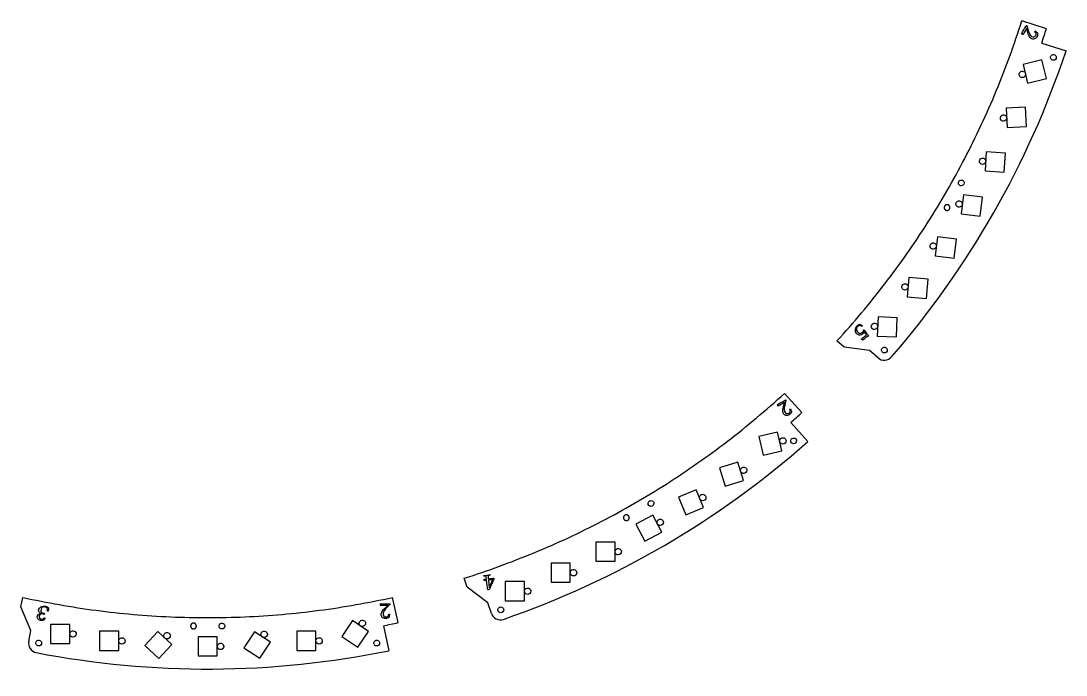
# Model space of a CAD drawing. Header units: millimetres. Extents: x 0 to 573, y 3 to 576.
# Drawn here: x 229.8 to 556.7, y 3.2 to 208 of the extents above; entities that cross this region are included whole.
import ezdxf

# ---------------------------------------------------------------- set-up
doc = ezdxf.new("R2010")
doc.units = ezdxf.units.MM
doc.layers.get('0').update_dxf_attribs({"linetype": 'CONTINUOUS'})
doc.layers.add('labels', color=7, linetype='CONTINUOUS')

msp = doc.modelspace()

# ---------------------------------------------------------------- linework, layer by layer
at = {"color": 7}
for points in [[(550.603316, 205.544812), (542.881608, 207.978123)], [(549.146423, 201.056277), (556.743726, 198.591316)], [(495.293282, 104.83534), (487.291346, 105.818529), (485.050372, 107.811986)], [(497.906086, 102.511122), (495.293282, 104.83534)], [(474.110452, 85.433433), (468.639912, 91.401597)], [(470.604479, 82.274694), (475.951455, 76.341324)], [(375.855821, 25.871489), (369.417536, 30.723924), (368.473524, 33.570795)], [(232.938021, 17.205519), (229.78852, 24.626993), (230.394417, 27.564461)], [(347.809999, 19.66036), (346.056455, 27.564211)], [(376.956467, 22.552255), (375.855821, 25.871489)], [(232.231591, 13.780654), (232.938021, 17.205519)], [(343.194368, 18.677798), (344.8583, 10.865861)]]:
    msp.add_lwpolyline(points, dxfattribs=at)
for points in [[(549.190425, 195.743319), (543.34943, 194.371175), (544.721575, 188.53018), (550.56257, 189.902325)], [(552.788207, 195.637934)], [(543.062003, 190.221987)], [(544.003306, 180.97003), (538.01272, 180.634056), (538.348694, 174.64347), (544.33928, 174.979444)], [(537.182276, 176.582767)], [(537.78041, 166.620236), (531.792514, 167.00116), (531.41159, 161.013264), (537.399486, 160.63234)], [(530.604069, 163.070699)], [(523.954109, 156.361251)], [(530.57093, 152.862057), (524.610693, 153.55168), (523.92107, 147.591443), (529.881307, 146.90182)], [(523.272509, 149.686498)], [(522.475065, 139.696831), (516.515919, 140.395815), (515.816935, 134.436669), (521.776081, 133.737685)], [(515.173236, 136.532739)], [(513.577003, 127.102732), (507.600018, 127.627753), (507.074997, 121.650768), (513.051982, 121.125747)], [(506.341343, 123.726764)], [(503.9315, 115.075765), (497.936985, 115.33225), (497.6805, 109.337735), (503.675015, 109.081249)], [(496.809656, 111.37774)], [(499.911947, 104.053566)], [(462.00214, 72.046042), (467.846707, 73.40289), (466.48986, 79.247457), (460.645293, 77.890609)], [(468.142378, 75.551315)], [(471.499184, 75.640803)], [(450.113683, 62.365193), (455.837557, 64.164433), (454.038317, 69.888307), (448.314443, 68.089067)], [(455.891916, 66.326243)], [(437.752839, 53.39104), (443.30171, 55.673589), (441.019161, 61.22246), (435.47029, 58.939911)], [(426.889782, 56.043247)], [(443.085247, 57.828449)], [(424.944565, 45.162257), (430.270493, 47.925315), (427.507435, 53.251243), (422.181507, 50.488185)], [(429.776619, 50.048788)], [(409.636, 38.85675), (415.636, 38.85675), (415.636, 44.85675), (409.636, 44.85675)], [(416.636, 40.85675)], [(395.646, 32.27675), (401.646, 32.27675), (401.646, 38.27675), (395.646, 38.27675)], [(402.646, 34.27675)], [(381.316, 26.49675), (387.316, 26.49675), (387.316, 32.49675), (381.316, 32.49675)], [(388.316, 28.49675)], [(335.189895, 11.952908), (338.539841, 16.930645), (333.562105, 20.280591), (330.212159, 15.302855)], [(379.914815, 22.764543)], [(239.076, 13.11675), (245.076, 13.11675), (245.076, 19.11675), (239.076, 19.11675)], [(254.376, 10.95675), (260.376, 10.95675), (260.376, 16.95675), (254.376, 16.95675)], [(272.898162, 8.415868), (277.016882, 12.778912), (272.653838, 16.897631), (268.535118, 12.534587)], [(292.670606, 17.69747)], [(304.525474, 8.500021), (307.832729, 13.506224), (302.826526, 16.813479), (299.519271, 11.807276)], [(316.076, 10.95675), (322.076, 10.95675), (322.076, 16.95675), (316.076, 16.95675)], [(336.609298, 18.435241)], [(246.076, 15.11675)], [(275.521813, 14.565446)], [(285.226, 9.22675), (291.226, 9.22675), (291.226, 15.22675), (285.226, 15.22675)], [(305.880836, 14.994218)], [(235.34974, 12.36475)], [(261.376, 12.95675)], [(292.226, 11.22675)], [(323.076, 12.95675)], [(341.10226, 12.36475)]]:
    msp.add_lwpolyline(points, close=True, dxfattribs=at)
for points in [[(534.911931, 186.073081), (537.885629, 193.254119), (540.545566, 200.565085), (542.881608, 207.978123)], [(549.146423, 201.056277), (549.644773, 202.548276), (550.130316, 204.044522), (550.603, 205.54485)], [(502.121582, 102.794929), (526.432708, 130.837698), (544.992259, 163.387312), (556.744, 198.59135)], [(551.956715, 196.193519), (551.817412, 196.529826), (551.894412, 196.916932), (552.15181, 197.174331)], [(552.788207, 195.637934), (552.424191, 195.637934), (552.096018, 195.857212), (551.956715, 196.193519)], [(552.15181, 197.174331), (552.409209, 197.431729), (552.796315, 197.508729), (553.132622, 197.369426)], [(553.132622, 197.369426), (553.468929, 197.230123), (553.688207, 196.90195), (553.688207, 196.537934)], [(553.688207, 196.537934), (553.688207, 196.29924), (553.593385, 196.070321), (553.424603, 195.901538)], [(553.424603, 195.901538), (553.25582, 195.732756), (553.026901, 195.637934), (552.788207, 195.637934)], [(542.138124, 190.839304), (541.983343, 191.212978), (542.068899, 191.643096), (542.354897, 191.929094)], [(543.062003, 190.221987), (542.657541, 190.221987), (542.292905, 190.465629), (542.138124, 190.839304)], [(542.354897, 191.929094), (542.640895, 192.215092), (543.071013, 192.300648), (543.444687, 192.145867)], [(543.76911, 190.51488), (543.581574, 190.327344), (543.32722, 190.221987), (543.062003, 190.221987)], [(543.444687, 192.145867), (543.818361, 191.991086), (544.062003, 191.626449), (544.062003, 191.221987)], [(544.062003, 191.221987), (544.062003, 190.956771), (543.956647, 190.702417), (543.76911, 190.51488)], [(525.062085, 164.946624), (528.650775, 171.840933), (531.938233, 178.892043), (534.911931, 186.073081)], [(536.258396, 177.200083), (536.103615, 177.573758), (536.189171, 178.003876), (536.475169, 178.289874)], [(537.182276, 176.582767), (536.777814, 176.582767), (536.413177, 176.826409), (536.258396, 177.200083)], [(536.475169, 178.289874), (536.761167, 178.575872), (537.191285, 178.661427), (537.564959, 178.506646)], [(537.889383, 176.87566), (537.701846, 176.688124), (537.447492, 176.582767), (537.182276, 176.582767)], [(537.564959, 178.506646), (537.938634, 178.351865), (538.182276, 177.987229), (538.182276, 177.582767)], [(538.182276, 177.582767), (538.182276, 177.31755), (538.076919, 177.063196), (537.889383, 176.87566)], [(513.407143, 144.759772), (517.583473, 151.314806), (521.473395, 158.052314), (525.062085, 164.946624)], [(529.68019, 163.688015), (529.525409, 164.06169), (529.610965, 164.491808), (529.896963, 164.777806)], [(530.604069, 163.070699), (530.199607, 163.070699), (529.834971, 163.314341), (529.68019, 163.688015)], [(529.896963, 164.777806), (530.182961, 165.063804), (530.613078, 165.149359), (530.986753, 164.994578)], [(530.986753, 164.994578), (531.360427, 164.839797), (531.604069, 164.475161), (531.604069, 164.070699)], [(531.604069, 164.070699), (531.604069, 163.805482), (531.498713, 163.551128), (531.311176, 163.363592)], [(531.311176, 163.363592), (531.12364, 163.176056), (530.869286, 163.070699), (530.604069, 163.070699)], [(523.122618, 156.916836), (522.983315, 157.253143), (523.060315, 157.640249), (523.317713, 157.897647)], [(523.317713, 157.897647), (523.575111, 158.155046), (523.962217, 158.232046), (524.298524, 158.092743)], [(524.298524, 158.092743), (524.634831, 157.95344), (524.854109, 157.625267), (524.854109, 157.261251)], [(524.854109, 157.261251), (524.854109, 157.022557), (524.759288, 156.793638), (524.590505, 156.624855)], [(523.954109, 156.361251), (523.590093, 156.361251), (523.26192, 156.580529), (523.122618, 156.916836)], [(524.590505, 156.624855), (524.421722, 156.456073), (524.192804, 156.361251), (523.954109, 156.361251)], [(519.263207, 150.428611), (519.227658, 150.418497), (519.192732, 150.40619), (519.158696, 150.391783)], [(519.371451, 150.452317), (519.334928, 150.446648), (519.298755, 150.438726), (519.263207, 150.428611)], [(519.481788, 150.462541), (519.444845, 150.461403), (519.407973, 150.457986), (519.371451, 150.452317)], [(519.592545, 150.459129), (519.555743, 150.462539), (519.51873, 150.463679), (519.481788, 150.462541)], [(519.702043, 150.442132), (519.665939, 150.450039), (519.629347, 150.455719), (519.592545, 150.459129)], [(519.808623, 150.411807), (519.773764, 150.424091), (519.738147, 150.434225), (519.702043, 150.442132)], [(519.910668, 150.368615), (519.877583, 150.38509), (519.843481, 150.399523), (519.808623, 150.411807)], [(522.348629, 150.303815), (522.193848, 150.677489), (522.279404, 151.107607), (522.565402, 151.393605)], [(522.565402, 151.393605), (522.8514, 151.679603), (523.281518, 151.765159), (523.655192, 151.610378)], [(523.655192, 151.610378), (524.028867, 151.455597), (524.272509, 151.090961), (524.272509, 150.686498)], [(524.272509, 150.686498), (524.272509, 150.421282), (524.167152, 150.166928), (523.979616, 149.979392)], [(518.61121, 149.618373), (518.608935, 149.581483), (518.608935, 149.544453), (518.61121, 149.507563)], [(518.624827, 149.728343), (518.618036, 149.692012), (518.613486, 149.655263), (518.61121, 149.618373)], [(518.61121, 149.507563), (518.613486, 149.470674), (518.618036, 149.433924), (518.624827, 149.397594)], [(518.651855, 149.835806), (518.640651, 149.800585), (518.631619, 149.764673), (518.624827, 149.728343)], [(518.624827, 149.397594), (518.631619, 149.361263), (518.640651, 149.325351), (518.651855, 149.290131)], [(518.691884, 149.939132), (518.676437, 149.905556), (518.66306, 149.871026), (518.651855, 149.835806)], [(518.651855, 149.290131), (518.66306, 149.25491), (518.676437, 149.220381), (518.691884, 149.186804)], [(518.744308, 150.036757), (518.724851, 150.005333), (518.707332, 149.972709), (518.691884, 149.939132)], [(518.691884, 149.186804), (518.707332, 149.153227), (518.724851, 149.120603), (518.744308, 149.089179)], [(518.808331, 150.1272), (518.78516, 150.098405), (518.763765, 150.068181), (518.744308, 150.036757)], [(518.744308, 149.089179), (518.763765, 149.057755), (518.78516, 149.027531), (518.808331, 148.998737)], [(518.882983, 150.209089), (518.856449, 150.18336), (518.831502, 150.155994), (518.808331, 150.1272)], [(518.808331, 148.998737), (518.831502, 148.969942), (518.856449, 148.942576), (518.882983, 148.916847)], [(518.967132, 150.281184), (518.937637, 150.25891), (518.909517, 150.234818), (518.882983, 150.209089)], [(518.882983, 148.916847), (518.909517, 148.891118), (518.937637, 148.867026), (518.967132, 148.844753)], [(519.059503, 150.342391), (519.027495, 150.323911), (518.996627, 150.303457), (518.967132, 150.281184)], [(518.967132, 148.844753), (518.996627, 148.822479), (519.027495, 148.802025), (519.059503, 148.783545)], [(519.158696, 150.391783), (519.124659, 150.377377), (519.091511, 150.360871), (519.059503, 150.342391)], [(519.059503, 148.783545), (519.091511, 148.765065), (519.124659, 148.74856), (519.158696, 148.734153)], [(519.158696, 148.734153), (519.192732, 148.719747), (519.227658, 148.70744), (519.263207, 148.697325)], [(519.263207, 148.697325), (519.298755, 148.687211), (519.334928, 148.679289), (519.371451, 148.673619)], [(519.371451, 148.673619), (519.407973, 148.66795), (519.444845, 148.664533), (519.481788, 148.663395)], [(519.481788, 148.663395), (519.51873, 148.662257), (519.555743, 148.663397), (519.592545, 148.666807)], [(519.592545, 148.666807), (519.629347, 148.670218), (519.665939, 148.675898), (519.702043, 148.683805)], [(519.702043, 148.683805), (519.738147, 148.691712), (519.773764, 148.701845), (519.808623, 148.714129)], [(519.808623, 148.714129), (519.843481, 148.726413), (519.877583, 148.740847), (519.910668, 148.757321)], [(520.006632, 150.31321), (519.975822, 150.333626), (519.943753, 150.352141), (519.910668, 150.368615)], [(519.910668, 148.757321), (519.943753, 148.773796), (519.975822, 148.792311), (520.006632, 148.812726)], [(520.09506, 150.246433), (520.066992, 150.270479), (520.037442, 150.292795), (520.006632, 150.31321)], [(520.006632, 148.812726), (520.037442, 148.833141), (520.066992, 148.855457), (520.09506, 148.879504)], [(520.174611, 150.169294), (520.149712, 150.196608), (520.123127, 150.222386), (520.09506, 150.246433)], [(520.09506, 148.879504), (520.123127, 148.90355), (520.149712, 148.929328), (520.174611, 148.956642)], [(520.24408, 150.082965), (520.222726, 150.113131), (520.199511, 150.141981), (520.174611, 150.169294)], [(520.174611, 148.956642), (520.199511, 148.983956), (520.222726, 149.012805), (520.24408, 149.042972)], [(520.302414, 149.988752), (520.284929, 150.021314), (520.265435, 150.052798), (520.24408, 150.082965)], [(520.24408, 149.042972), (520.265435, 149.073138), (520.284929, 149.104622), (520.302414, 149.137184)], [(520.348728, 149.888086), (520.335377, 149.92255), (520.3199, 149.95619), (520.302414, 149.988752)], [(520.302414, 149.137184), (520.3199, 149.169746), (520.335377, 149.203387), (520.348728, 149.237851)], [(520.38232, 149.78249), (520.373305, 149.818334), (520.36208, 149.853622), (520.348728, 149.888086)], [(520.348728, 149.237851), (520.36208, 149.272315), (520.373305, 149.307602), (520.38232, 149.343446)], [(520.402682, 149.673568), (520.39814, 149.710247), (520.391335, 149.746647), (520.38232, 149.78249)], [(520.38232, 149.343446), (520.391335, 149.379289), (520.39814, 149.415689), (520.402682, 149.452369)], [(520.409503, 149.562968), (520.409503, 149.599928), (520.407224, 149.636888), (520.402682, 149.673568)], [(520.402682, 149.452369), (520.407224, 149.489048), (520.409503, 149.526008), (520.409503, 149.562968)], [(523.272509, 149.686498), (522.868047, 149.686498), (522.50341, 149.930141), (522.348629, 150.303815)], [(523.979616, 149.979392), (523.792079, 149.791855), (523.537725, 149.686498), (523.272509, 149.686498)], [(500.035934, 125.666385), (504.768074, 131.832181), (509.230812, 138.204739), (513.407143, 144.759772)], [(514.249356, 137.150056), (514.094575, 137.52373), (514.180131, 137.953848), (514.466129, 138.239846)], [(514.466129, 138.239846), (514.752127, 138.525844), (515.182245, 138.6114), (515.555919, 138.456619)], [(515.555919, 138.456619), (515.929594, 138.301838), (516.173236, 137.937202), (516.173236, 137.532739)], [(516.173236, 137.532739), (516.173236, 137.267523), (516.067879, 137.013169), (515.880343, 136.825633)], [(515.173236, 136.532739), (514.768774, 136.532739), (514.404137, 136.776382), (514.249356, 137.150056)], [(515.880343, 136.825633), (515.692806, 136.638096), (515.438453, 136.532739), (515.173236, 136.532739)], [(485.050372, 107.811986), (490.302256, 113.541554), (495.303795, 119.500589), (500.035934, 125.666385)], [(505.417464, 124.34408), (505.262683, 124.717755), (505.348238, 125.147873), (505.634236, 125.43387)], [(506.341343, 123.726764), (505.936881, 123.726764), (505.572245, 123.970406), (505.417464, 124.34408)], [(505.634236, 125.43387), (505.920234, 125.719868), (506.350352, 125.805424), (506.724027, 125.650643)], [(506.724027, 125.650643), (507.097701, 125.495862), (507.341343, 125.131226), (507.341343, 124.726764)], [(507.341343, 124.726764), (507.341343, 124.461547), (507.235986, 124.207193), (507.04845, 124.019657)], [(507.04845, 124.019657), (506.860914, 123.832121), (506.60656, 123.726764), (506.341343, 123.726764)], [(495.885777, 111.995057), (495.730996, 112.368731), (495.816552, 112.798849), (496.10255, 113.084847)], [(496.809656, 111.37774), (496.405194, 111.37774), (496.040558, 111.621382), (495.885777, 111.995057)], [(496.10255, 113.084847), (496.388548, 113.370845), (496.818665, 113.4564), (497.19234, 113.301619)], [(497.516763, 111.670633), (497.329227, 111.483097), (497.074873, 111.37774), (496.809656, 111.37774)], [(497.19234, 113.301619), (497.566014, 113.146838), (497.809656, 112.782202), (497.809656, 112.37774)], [(497.809656, 112.37774), (497.809656, 112.112523), (497.7043, 111.85817), (497.516763, 111.670633)], [(499.080455, 104.609151), (498.941152, 104.945458), (499.018152, 105.332564), (499.275551, 105.589962)], [(499.275551, 105.589962), (499.532949, 105.84736), (499.920055, 105.92436), (500.256362, 105.785057)], [(500.256362, 105.785057), (500.592669, 105.645754), (500.811947, 105.317582), (500.811947, 104.953566)], [(500.811947, 104.953566), (500.811947, 104.714871), (500.717126, 104.485952), (500.548343, 104.31717)], [(497.906086, 102.511122), (498.501393, 101.986618), (499.281502, 101.721554), (500.073119, 101.77481)], [(499.911947, 104.053566), (499.547931, 104.053566), (499.219758, 104.272844), (499.080455, 104.609151)], [(500.548343, 104.31717), (500.37956, 104.148387), (500.150642, 104.053566), (499.911947, 104.053566)], [(500.073119, 101.77481), (500.864737, 101.828067), (501.602312, 102.195234), (502.122, 102.79475)], [(450.785448, 76.416112), (456.951265, 81.148224), (462.910321, 86.149738), (468.639912, 91.401597)], [(470.604479, 82.274694), (471.781996, 83.317671), (472.950546, 84.370728), (474.11, 85.43375)], [(380.749098, 20.690291), (415.824325, 32.820722), (448.171931, 51.729918), (475.951, 76.34175)], [(431.692003, 63.044986), (438.247054, 67.221288), (444.619631, 71.683999), (450.785448, 76.416112)], [(467.218498, 76.168632), (467.063717, 76.542306), (467.149273, 76.972424), (467.435271, 77.258422)], [(468.142378, 75.551315), (467.737916, 75.551315), (467.37328, 75.794957), (467.218498, 76.168632)], [(467.435271, 77.258422), (467.721269, 77.54442), (468.151387, 77.629976), (468.525061, 77.475195)], [(468.849485, 75.844208), (468.661948, 75.656672), (468.407595, 75.551315), (468.142378, 75.551315)], [(468.525061, 77.475195), (468.898736, 77.320414), (469.142378, 76.955777), (469.142378, 76.551315)], [(469.142378, 76.551315), (469.142378, 76.286099), (469.037021, 76.031745), (468.849485, 75.844208)], [(470.667692, 76.196388), (470.52839, 76.532695), (470.60539, 76.919801), (470.862788, 77.177199)], [(471.499184, 75.640803), (471.135168, 75.640803), (470.806995, 75.860081), (470.667692, 76.196388)], [(470.862788, 77.177199), (471.120186, 77.434597), (471.507292, 77.511598), (471.843599, 77.372295)], [(472.13558, 75.904407), (471.966797, 75.735624), (471.737879, 75.640803), (471.499184, 75.640803)], [(471.843599, 77.372295), (472.179906, 77.232992), (472.399184, 76.904819), (472.399184, 76.540803)], [(472.399184, 76.540803), (472.399184, 76.302108), (472.304363, 76.07319), (472.13558, 75.904407)], [(454.968036, 66.94356), (454.813255, 67.317234), (454.898811, 67.747352), (455.184809, 68.03335)], [(455.891916, 66.326243), (455.487454, 66.326243), (455.122817, 66.569886), (454.968036, 66.94356)], [(455.184809, 68.03335), (455.470807, 68.319348), (455.900925, 68.404904), (456.274599, 68.250123)], [(456.599023, 66.619137), (456.411486, 66.4316), (456.157133, 66.326243), (455.891916, 66.326243)], [(456.274599, 68.250123), (456.648274, 68.095342), (456.891916, 67.730706), (456.891916, 67.326243)], [(456.891916, 67.326243), (456.891916, 67.061027), (456.786559, 66.806673), (456.599023, 66.619137)], [(411.505101, 51.390131), (418.399426, 54.978792), (425.136952, 58.868684), (431.692003, 63.044986)], [(442.161368, 58.445766), (442.006587, 58.81944), (442.092143, 59.249558), (442.378141, 59.535556)], [(442.378141, 59.535556), (442.664139, 59.821554), (443.094256, 59.90711), (443.467931, 59.752329)], [(443.467931, 59.752329), (443.841605, 59.597548), (444.085247, 59.232911), (444.085247, 58.828449)], [(426.05829, 56.598832), (425.918987, 56.935138), (425.995987, 57.322245), (426.253386, 57.579643)], [(426.889782, 56.043247), (426.525766, 56.043247), (426.197593, 56.262525), (426.05829, 56.598832)], [(426.253386, 57.579643), (426.510784, 57.837041), (426.89789, 57.914041), (427.234197, 57.774738)], [(427.526178, 56.30685), (427.357395, 56.138068), (427.128477, 56.043247), (426.889782, 56.043247)], [(427.234197, 57.774738), (427.570504, 57.635435), (427.789782, 57.307263), (427.789782, 56.943247)], [(427.789782, 56.943247), (427.789782, 56.704552), (427.694961, 56.475633), (427.526178, 56.30685)], [(443.085247, 57.828449), (442.680785, 57.828449), (442.316149, 58.072091), (442.161368, 58.445766)], [(443.792354, 58.121342), (443.604818, 57.933806), (443.350464, 57.828449), (443.085247, 57.828449)], [(444.085247, 58.828449), (444.085247, 58.563233), (443.979891, 58.308879), (443.792354, 58.121342)], [(418.295338, 52.581682), (418.291927, 52.54488), (418.290787, 52.507867), (418.291925, 52.470925)], [(418.291925, 52.470925), (418.293063, 52.433983), (418.29648, 52.397111), (418.30215, 52.360588)], [(418.312335, 52.69118), (418.304428, 52.655076), (418.298748, 52.618484), (418.295338, 52.581682)], [(418.30215, 52.360588), (418.307819, 52.324066), (418.315741, 52.287893), (418.325855, 52.252344)], [(418.342659, 52.79776), (418.330376, 52.762901), (418.320242, 52.727285), (418.312335, 52.69118)], [(418.385851, 52.899805), (418.369377, 52.86672), (418.354943, 52.832619), (418.342659, 52.79776)], [(418.441256, 52.995769), (418.420841, 52.964959), (418.402326, 52.93289), (418.385851, 52.899805)], [(418.508034, 53.084197), (418.483987, 53.05613), (418.461672, 53.026579), (418.441256, 52.995769)], [(418.585172, 53.163749), (418.557859, 53.138849), (418.532081, 53.112265), (418.508034, 53.084197)], [(418.671502, 53.233218), (418.641335, 53.211863), (418.612486, 53.188648), (418.585172, 53.163749)], [(418.765714, 53.291552), (418.733152, 53.274066), (418.701669, 53.254572), (418.671502, 53.233218)], [(418.866381, 53.337866), (418.831917, 53.324514), (418.798276, 53.309037), (418.765714, 53.291552)], [(418.971976, 53.371458), (418.936133, 53.362443), (418.900845, 53.351217), (418.866381, 53.337866)], [(419.080899, 53.391819), (419.044219, 53.387277), (419.00782, 53.380473), (418.971976, 53.371458)], [(419.191498, 53.398641), (419.154539, 53.398641), (419.117579, 53.396361), (419.080899, 53.391819)], [(419.302098, 53.391819), (419.265418, 53.396361), (419.228458, 53.398641), (419.191498, 53.398641)], [(419.411021, 53.371458), (419.375177, 53.380473), (419.338778, 53.387277), (419.302098, 53.391819)], [(419.516616, 53.337866), (419.482152, 53.351217), (419.446864, 53.362443), (419.411021, 53.371458)], [(419.617283, 53.291552), (419.584721, 53.309037), (419.55108, 53.324514), (419.516616, 53.337866)], [(419.711495, 53.233218), (419.681328, 53.254572), (419.649845, 53.274066), (419.617283, 53.291552)], [(419.797825, 53.163749), (419.770511, 53.188648), (419.741661, 53.211863), (419.711495, 53.233218)], [(419.874963, 53.084197), (419.850916, 53.112265), (419.825138, 53.138849), (419.797825, 53.163749)], [(419.941741, 52.995769), (419.921325, 53.026579), (419.89901, 53.05613), (419.874963, 53.084197)], [(419.997145, 52.899805), (419.980671, 52.93289), (419.962156, 52.964959), (419.941741, 52.995769)], [(420.040337, 52.79776), (420.028054, 52.832619), (420.01362, 52.86672), (419.997145, 52.899805)], [(420.070662, 52.69118), (420.062755, 52.727285), (420.052621, 52.762901), (420.040337, 52.79776)], [(420.057142, 52.252344), (420.067256, 52.287893), (420.075178, 52.324066), (420.080847, 52.360588)], [(420.087659, 52.581682), (420.084249, 52.618484), (420.078569, 52.655076), (420.070662, 52.69118)], [(420.080847, 52.360588), (420.086517, 52.397111), (420.089933, 52.433983), (420.091072, 52.470925)], [(420.091072, 52.470925), (420.09221, 52.507867), (420.091069, 52.54488), (420.087659, 52.581682)], [(390.378602, 41.540377), (397.559652, 44.514043), (404.610776, 47.801471), (411.505101, 51.390131)], [(418.325855, 52.252344), (418.33597, 52.216795), (418.348277, 52.18187), (418.362683, 52.147833)], [(418.362683, 52.147833), (418.37709, 52.113797), (418.393596, 52.080649), (418.412076, 52.048641)], [(418.412076, 52.048641), (418.430556, 52.016632), (418.45101, 51.985764), (418.473283, 51.95627)], [(418.473283, 51.95627), (418.495556, 51.926775), (418.519649, 51.898654), (418.545378, 51.87212)], [(418.545378, 51.87212), (418.571107, 51.845586), (418.598472, 51.820639), (418.627267, 51.797468)], [(418.627267, 51.797468), (418.656062, 51.774297), (418.686286, 51.752902), (418.717709, 51.733445)], [(418.717709, 51.733445), (418.749133, 51.713988), (418.781757, 51.69647), (418.815334, 51.681022)], [(418.815334, 51.681022), (418.848911, 51.665574), (418.88344, 51.652197), (418.918661, 51.640993)], [(418.918661, 51.640993), (418.953882, 51.629788), (418.989793, 51.620756), (419.026124, 51.613965)], [(419.026124, 51.613965), (419.062454, 51.607174), (419.099204, 51.602623), (419.136094, 51.600348)], [(419.136094, 51.600348), (419.172983, 51.598072), (419.210013, 51.598072), (419.246903, 51.600348)], [(419.246903, 51.600348), (419.283793, 51.602623), (419.320542, 51.607174), (419.356873, 51.613965)], [(419.356873, 51.613965), (419.393204, 51.620756), (419.429115, 51.629788), (419.464336, 51.640993)], [(419.464336, 51.640993), (419.499556, 51.652197), (419.534086, 51.665574), (419.567663, 51.681022)], [(419.567663, 51.681022), (419.601239, 51.69647), (419.633863, 51.713988), (419.665287, 51.733445)], [(419.665287, 51.733445), (419.696711, 51.752902), (419.726935, 51.774297), (419.75573, 51.797468)], [(419.75573, 51.797468), (419.784525, 51.820639), (419.81189, 51.845586), (419.837619, 51.87212)], [(419.837619, 51.87212), (419.863348, 51.898654), (419.887441, 51.926775), (419.909714, 51.95627)], [(419.909714, 51.95627), (419.931987, 51.985764), (419.952441, 52.016633), (419.970921, 52.048641)], [(419.970921, 52.048641), (419.989401, 52.080649), (420.005907, 52.113797), (420.020313, 52.147833)], [(420.020313, 52.147833), (420.03472, 52.18187), (420.047027, 52.216795), (420.057142, 52.252344)], [(428.852739, 50.666105), (428.697958, 51.039779), (428.783514, 51.469897), (429.069512, 51.755895)], [(429.776619, 50.048788), (429.372157, 50.048788), (429.00752, 50.292431), (428.852739, 50.666105)], [(429.069512, 51.755895), (429.35551, 52.041893), (429.785628, 52.127449), (430.159302, 51.972668)], [(430.483726, 50.341682), (430.296189, 50.154145), (430.041835, 50.048788), (429.776619, 50.048788)], [(430.159302, 51.972668), (430.532977, 51.817887), (430.776619, 51.453251), (430.776619, 51.048788)], [(430.776619, 51.048788), (430.776619, 50.783572), (430.671262, 50.529218), (430.483726, 50.341682)], [(415.71212, 41.474066), (415.557339, 41.847741), (415.642895, 42.277859), (415.928893, 42.563857)], [(415.928893, 42.563857), (416.214891, 42.849855), (416.645009, 42.93541), (417.018683, 42.780629)], [(417.018683, 42.780629), (417.392358, 42.625848), (417.636, 42.261212), (417.636, 41.85675)], [(368.473524, 33.570795), (375.886573, 35.906805), (383.197551, 38.56671), (390.378602, 41.540377)], [(416.636, 40.85675), (416.231538, 40.85675), (415.866901, 41.100392), (415.71212, 41.474066)], [(417.343107, 41.149643), (417.15557, 40.962107), (416.901216, 40.85675), (416.636, 40.85675)], [(417.636, 41.85675), (417.636, 41.591533), (417.530643, 41.337179), (417.343107, 41.149643)], [(401.72212, 34.894066), (401.567339, 35.267741), (401.652895, 35.697859), (401.938893, 35.983857)], [(401.938893, 35.983857), (402.224891, 36.269855), (402.655009, 36.35541), (403.028683, 36.200629)], [(403.028683, 36.200629), (403.402358, 36.045848), (403.646, 35.681212), (403.646, 35.27675)], [(402.646, 34.27675), (402.241538, 34.27675), (401.876901, 34.520392), (401.72212, 34.894066)], [(403.353107, 34.569643), (403.16557, 34.382107), (402.911216, 34.27675), (402.646, 34.27675)], [(403.646, 35.27675), (403.646, 35.011533), (403.540643, 34.757179), (403.353107, 34.569643)], [(387.39212, 29.114066), (387.237339, 29.487741), (387.322895, 29.917859), (387.608893, 30.203857)], [(387.608893, 30.203857), (387.894891, 30.489855), (388.325009, 30.57541), (388.698683, 30.420629)], [(388.698683, 30.420629), (389.072358, 30.265848), (389.316, 29.901212), (389.316, 29.49675)], [(389.316, 29.49675), (389.316, 29.231533), (389.210643, 28.977179), (389.023107, 28.789643)], [(230.394417, 27.564461), (237.98231, 25.880981), (245.643756, 24.529038), (253.349561, 23.513783)], [(323.101293, 23.513632), (330.807103, 24.528854), (338.468554, 25.880763), (346.056455, 27.564211)], [(388.316, 28.49675), (387.911538, 28.49675), (387.546901, 28.740392), (387.39212, 29.114066)], [(389.023107, 28.789643), (388.83557, 28.602107), (388.581216, 28.49675), (388.316, 28.49675)], [(253.349561, 23.513783), (261.055367, 22.498529), (268.805534, 21.819963), (276.570524, 21.480671)], [(299.880321, 21.480621), (307.645313, 21.819879), (315.395483, 22.498411), (323.101293, 23.513632)], [(379.083324, 23.320128), (378.944021, 23.656435), (379.021021, 24.043541), (379.278419, 24.300939)], [(379.914815, 22.764543), (379.550799, 22.764543), (379.222627, 22.983821), (379.083324, 23.320128)], [(379.278419, 24.300939), (379.535818, 24.558338), (379.922924, 24.635338), (380.259231, 24.496035)], [(380.551212, 23.028147), (380.382429, 22.859364), (380.15351, 22.764543), (379.914815, 22.764543)], [(380.259231, 24.496035), (380.595537, 24.356732), (380.814815, 24.028559), (380.814815, 23.664543)], [(380.814815, 23.664543), (380.814815, 23.425848), (380.719994, 23.19693), (380.551212, 23.028147)], [(276.570524, 21.480671), (284.335515, 21.14138), (292.115329, 21.141363), (299.880321, 21.480621)], [(335.685418, 19.052557), (335.530637, 19.426232), (335.616193, 19.856349), (335.902191, 20.142347)], [(335.902191, 20.142347), (336.188189, 20.428345), (336.618307, 20.513901), (336.991981, 20.35912)], [(336.991981, 20.35912), (337.365656, 20.204339), (337.609298, 19.839703), (337.609298, 19.435241)], [(343.194368, 18.677798), (344.735694, 18.992246), (346.274295, 19.319909), (347.81, 19.66075)], [(376.956467, 22.552255), (377.209937, 21.800583), (377.753026, 21.181219), (378.465133, 20.831702)], [(378.465133, 20.831702), (379.177239, 20.482185), (379.999421, 20.431445), (380.7491, 20.69075)], [(245.15212, 15.734066), (244.997339, 16.107741), (245.082895, 16.537859), (245.368893, 16.823857)], [(245.368893, 16.823857), (245.654891, 17.109855), (246.085009, 17.19541), (246.458683, 17.040629)], [(246.458683, 17.040629), (246.832358, 16.885848), (247.076, 16.521212), (247.076, 16.11675)], [(274.814706, 16.272553), (275.100704, 16.558551), (275.530822, 16.644106), (275.904496, 16.489325)], [(275.904496, 16.489325), (276.278171, 16.334544), (276.521813, 15.969908), (276.521813, 15.565446)], [(282.888216, 18.708069), (282.883674, 18.671389), (282.881394, 18.63443), (282.881394, 18.59747)], [(282.881394, 18.59747), (282.881394, 18.56051), (282.883674, 18.52355), (282.888216, 18.48687)], [(282.908577, 18.816992), (282.899562, 18.781149), (282.892758, 18.744749), (282.888216, 18.708069)], [(282.888216, 18.48687), (282.892758, 18.450191), (282.899562, 18.413791), (282.908577, 18.377947)], [(282.942169, 18.922587), (282.928818, 18.888123), (282.917592, 18.852836), (282.908577, 18.816992)], [(282.908577, 18.377947), (282.917592, 18.342104), (282.928818, 18.306816), (282.942169, 18.272352)], [(282.988483, 19.023254), (282.970998, 18.990692), (282.955521, 18.957051), (282.942169, 18.922587)], [(282.942169, 18.272352), (282.955521, 18.237888), (282.970998, 18.204248), (282.988483, 18.171686)], [(283.046817, 19.117466), (283.025462, 19.0873), (283.005969, 19.055816), (282.988483, 19.023254)], [(282.988483, 18.171686), (283.005969, 18.139123), (283.025462, 18.10764), (283.046817, 18.077473)], [(283.116286, 19.203796), (283.091386, 19.176482), (283.068171, 19.147633), (283.046817, 19.117466)], [(283.046817, 18.077473), (283.068171, 18.047307), (283.091386, 18.018457), (283.116286, 17.991144)], [(283.195838, 19.280934), (283.16777, 19.256887), (283.141186, 19.231109), (283.116286, 19.203796)], [(283.116286, 17.991144), (283.141186, 17.96383), (283.16777, 17.938052), (283.195838, 17.914005)], [(283.284266, 19.347712), (283.253456, 19.327297), (283.223905, 19.304981), (283.195838, 19.280934)], [(283.195838, 17.914005), (283.223905, 17.889959), (283.253456, 17.867643), (283.284266, 17.847228)], [(283.38023, 19.403117), (283.347144, 19.386642), (283.315075, 19.368127), (283.284266, 19.347712)], [(283.284266, 17.847228), (283.315075, 17.826812), (283.347144, 17.808297), (283.38023, 17.791823)], [(283.482275, 19.446309), (283.447416, 19.434025), (283.413315, 19.419591), (283.38023, 19.403117)], [(283.38023, 17.791823), (283.413315, 17.775348), (283.447416, 17.760915), (283.482275, 17.748631)], [(283.588854, 19.476633), (283.55275, 19.468726), (283.517134, 19.458593), (283.482275, 19.446309)], [(283.482275, 17.748631), (283.517134, 17.736347), (283.55275, 17.726213), (283.588854, 17.718306)], [(283.698353, 19.49363), (283.66155, 19.49022), (283.624959, 19.48454), (283.588854, 19.476633)], [(283.588854, 17.718306), (283.624959, 17.710399), (283.66155, 17.704719), (283.698353, 17.701309)], [(283.80911, 19.497043), (283.772167, 19.498181), (283.735155, 19.497041), (283.698353, 19.49363)], [(283.698353, 17.701309), (283.735155, 17.697899), (283.772167, 17.696758), (283.80911, 17.697897)], [(283.919447, 19.486819), (283.882924, 19.492488), (283.846052, 19.495905), (283.80911, 19.497043)], [(283.80911, 17.697897), (283.846052, 17.699035), (283.882924, 17.702451), (283.919447, 17.708121)], [(284.027691, 19.463113), (283.992142, 19.473227), (283.955969, 19.481149), (283.919447, 19.486819)], [(283.919447, 17.708121), (283.955969, 17.71379), (283.992142, 17.721712), (284.027691, 17.731827)], [(284.132201, 19.426285), (284.098165, 19.440691), (284.06324, 19.452998), (284.027691, 19.463113)], [(284.027691, 17.731827), (284.06324, 17.741941), (284.098165, 17.754248), (284.132201, 17.768655)], [(284.231394, 19.376893), (284.199386, 19.395373), (284.166238, 19.411878), (284.132201, 19.426285)], [(284.132201, 17.768655), (284.166238, 17.783061), (284.199386, 17.799567), (284.231394, 17.818047)], [(284.323765, 19.315685), (284.294271, 19.337959), (284.263402, 19.358413), (284.231394, 19.376893)], [(284.231394, 17.818047), (284.263402, 17.836527), (284.294271, 17.856981), (284.323765, 17.879254)], [(284.407915, 19.24359), (284.381381, 19.269319), (284.35326, 19.293412), (284.323765, 19.315685)], [(284.323765, 17.879254), (284.35326, 17.901528), (284.381381, 17.92562), (284.407915, 17.951349)], [(284.482567, 19.161701), (284.459396, 19.190496), (284.434449, 19.217861), (284.407915, 19.24359)], [(284.407915, 17.951349), (284.434449, 17.977078), (284.459396, 18.004444), (284.482567, 18.033238)], [(284.54659, 19.071259), (284.527133, 19.102683), (284.505738, 19.132906), (284.482567, 19.161701)], [(284.482567, 18.033238), (284.505738, 18.062033), (284.527133, 18.092257), (284.54659, 18.123681)], [(284.599013, 18.973634), (284.583565, 19.007211), (284.566046, 19.039835), (284.54659, 19.071259)], [(284.54659, 18.123681), (284.566046, 18.155105), (284.583565, 18.187729), (284.599013, 18.221305)], [(284.639042, 18.870307), (284.627837, 18.905528), (284.614461, 18.940057), (284.599013, 18.973634)], [(284.599013, 18.221305), (284.614461, 18.254882), (284.627837, 18.289412), (284.639042, 18.324632)], [(284.66607, 18.762844), (284.659279, 18.799175), (284.650246, 18.835087), (284.639042, 18.870307)], [(284.639042, 18.324632), (284.650246, 18.359853), (284.659279, 18.395765), (284.66607, 18.432095)], [(284.679687, 18.652875), (284.677412, 18.689764), (284.672861, 18.726514), (284.66607, 18.762844)], [(284.66607, 18.432095), (284.672861, 18.468426), (284.677412, 18.505175), (284.679687, 18.542065)], [(284.679687, 18.542065), (284.681962, 18.578955), (284.681962, 18.615985), (284.679687, 18.652875)], [(291.839114, 18.253055), (291.699811, 18.589362), (291.776812, 18.976468), (292.03421, 19.233866)], [(292.670606, 17.69747), (292.30659, 17.69747), (291.978417, 17.916748), (291.839114, 18.253055)], [(292.03421, 19.233866), (292.291608, 19.491264), (292.678714, 19.568264), (293.015021, 19.428961)], [(293.307002, 17.961074), (293.138219, 17.792291), (292.909301, 17.69747), (292.670606, 17.69747)], [(293.015021, 19.428961), (293.351328, 19.289658), (293.570606, 18.961486), (293.570606, 18.59747)], [(293.570606, 18.59747), (293.570606, 18.358775), (293.475785, 18.129856), (293.307002, 17.961074)], [(304.956957, 15.611535), (304.802176, 15.985209), (304.887732, 16.415327), (305.17373, 16.701325)], [(305.17373, 16.701325), (305.459728, 16.987323), (305.889845, 17.072879), (306.26352, 16.918098)], [(306.26352, 16.918098), (306.637194, 16.763317), (306.880836, 16.398681), (306.880836, 15.994218)], [(336.609298, 18.435241), (336.204835, 18.435241), (335.840199, 18.678883), (335.685418, 19.052557)], [(337.316405, 18.728134), (337.128868, 18.540597), (336.874514, 18.435241), (336.609298, 18.435241)], [(337.609298, 19.435241), (337.609298, 19.170024), (337.503941, 18.91567), (337.316405, 18.728134)], [(232.231591, 13.780654), (232.075119, 13.002918), (232.235664, 12.194898), (232.677568, 11.536052)], [(234.518249, 12.920335), (234.378946, 13.256642), (234.455946, 13.643748), (234.713344, 13.901146)], [(234.713344, 13.901146), (234.970742, 14.158545), (235.357848, 14.235545), (235.694155, 14.096242)], [(235.694155, 14.096242), (236.030462, 13.956939), (236.24974, 13.628766), (236.24974, 13.26475)], [(236.24974, 13.26475), (236.24974, 13.026056), (236.154919, 12.797137), (235.986136, 12.628354)], [(246.076, 15.11675), (245.671538, 15.11675), (245.306901, 15.360392), (245.15212, 15.734066)], [(246.783107, 15.409643), (246.59557, 15.222107), (246.341216, 15.11675), (246.076, 15.11675)], [(247.076, 16.11675), (247.076, 15.851533), (246.970643, 15.597179), (246.783107, 15.409643)], [(260.45212, 13.574066), (260.297339, 13.947741), (260.382895, 14.377859), (260.668893, 14.663857)], [(261.376, 12.95675), (260.971538, 12.95675), (260.606901, 13.200392), (260.45212, 13.574066)], [(260.668893, 14.663857), (260.954891, 14.949855), (261.385009, 15.03541), (261.758683, 14.880629)], [(262.083107, 13.249643), (261.89557, 13.062107), (261.641216, 12.95675), (261.376, 12.95675)], [(261.758683, 14.880629), (262.132358, 14.725848), (262.376, 14.361212), (262.376, 13.95675)], [(262.376, 13.95675), (262.376, 13.691533), (262.270643, 13.437179), (262.083107, 13.249643)], [(274.597933, 15.182762), (274.443152, 15.556437), (274.528708, 15.986555), (274.814706, 16.272553)], [(275.521813, 14.565446), (275.117351, 14.565446), (274.752714, 14.809088), (274.597933, 15.182762)], [(276.22892, 14.858339), (276.041383, 14.670803), (275.787029, 14.565446), (275.521813, 14.565446)], [(276.521813, 15.565446), (276.521813, 15.300229), (276.416456, 15.045875), (276.22892, 14.858339)], [(291.518893, 12.933857), (291.804891, 13.219855), (292.235009, 13.30541), (292.608683, 13.150629)], [(292.608683, 13.150629), (292.982358, 12.995848), (293.226, 12.631212), (293.226, 12.22675)], [(305.880836, 14.994218), (305.476374, 14.994218), (305.111738, 15.237861), (304.956957, 15.611535)], [(306.587943, 15.287112), (306.400407, 15.099575), (306.146053, 14.994218), (305.880836, 14.994218)], [(306.880836, 15.994218), (306.880836, 15.729002), (306.775479, 15.474648), (306.587943, 15.287112)], [(322.15212, 13.574066), (321.997339, 13.947741), (322.082895, 14.377859), (322.368893, 14.663857)], [(323.076, 12.95675), (322.671538, 12.95675), (322.306901, 13.200392), (322.15212, 13.574066)], [(322.368893, 14.663857), (322.654891, 14.949855), (323.085009, 15.03541), (323.458683, 14.880629)], [(323.783107, 13.249643), (323.59557, 13.062107), (323.341216, 12.95675), (323.076, 12.95675)], [(323.458683, 14.880629), (323.832358, 14.725848), (324.076, 14.361212), (324.076, 13.95675)], [(324.076, 13.95675), (324.076, 13.691533), (323.970643, 13.437179), (323.783107, 13.249643)], [(340.270768, 12.920335), (340.131465, 13.256642), (340.208466, 13.643748), (340.465864, 13.901146)], [(340.465864, 13.901146), (340.723262, 14.158545), (341.110368, 14.235545), (341.446675, 14.096242)], [(341.446675, 14.096242), (341.782982, 13.956939), (342.00226, 13.628766), (342.00226, 13.26475)], [(342.00226, 13.26475), (342.00226, 13.026056), (341.907439, 12.797137), (341.738656, 12.628354)], [(232.677568, 11.536052), (233.119472, 10.877205), (233.806152, 10.422078), (234.5851, 10.27175)], [(235.34974, 12.36475), (234.985724, 12.36475), (234.657551, 12.584028), (234.518249, 12.920335)], [(234.585124, 10.271832), (271.02639, 3.239222), (308.4949, 3.441023), (344.8583, 10.86575)], [(235.986136, 12.628354), (235.817353, 12.459572), (235.588435, 12.36475), (235.34974, 12.36475)], [(291.30212, 11.844066), (291.147339, 12.217741), (291.232895, 12.647859), (291.518893, 12.933857)], [(292.226, 11.22675), (291.821538, 11.22675), (291.456901, 11.470392), (291.30212, 11.844066)], [(292.933107, 11.519643), (292.74557, 11.332107), (292.491216, 11.22675), (292.226, 11.22675)], [(293.226, 12.22675), (293.226, 11.961533), (293.120643, 11.707179), (292.933107, 11.519643)], [(341.10226, 12.36475), (340.738244, 12.36475), (340.410071, 12.584028), (340.270768, 12.920335)], [(341.738656, 12.628354), (341.569873, 12.459572), (341.340955, 12.36475), (341.10226, 12.36475)]]:
    msp.add_open_spline(points, degree=3, dxfattribs=at)
at = {"layer": 'labels', "color": 5}
for points in [[(544.296892, 206.586017), (544.453132, 206.495812), (544.900185, 204.95061)], [(542.794711, 203.945403), (542.794107, 203.982957)], [(543.313021, 203.683362), (543.271796, 203.669958)], [(544.66675, 204.836148), (544.425218, 205.693543), (543.837284, 204.675213)], [(546.9392, 204.655008), (547.037457, 204.825194)], [(492.536068, 112.857582), (493.076942, 112.543976)], [(493.076942, 112.543976), (493.002398, 112.370306), (492.850684, 112.437233)], [(493.345415, 111.288263), (493.483065, 111.335981)], [(492.722294, 108.419212), (492.731759, 108.470799)], [(493.081944, 108.008659), (493.031652, 108.010951)], [(494.918948, 109.441042), (494.894718, 109.382282)], [(468.472244, 87.719236), (468.691769, 88.582528), (467.673444, 87.994598)], [(469.026879, 89.419599), (469.117084, 89.26336), (468.731641, 87.701648)], [(466.405662, 87.883861), (466.423898, 87.916675)], [(466.723493, 87.397761), (466.681107, 87.406776)], [(470.34968, 86.426142), (470.519862, 86.524397)], [(374.908981, 34.227943), (374.57734, 34.205775), (374.553673, 34.394366)], [(375.676787, 31.239843), (375.471002, 32.879641)], [(375.955742, 33.518371), (375.976601, 33.352154)], [(376.027165, 32.949396), (376.313578, 30.667107)], [(376.628109, 34.654716), (376.651776, 34.466125), (376.308967, 34.403653)], [(377.721067, 33.603527), (377.802683, 33.418964)], [(375.907966, 29.914887), (375.813649, 29.942055)], [(238.339499, 23.217041), (238.147448, 23.217549)], [(342.22, 25.566135), (342.2522, 25.585435)], [(342.2522, 24.986245), (342.22, 25.015245)], [(343.92741, 24.390275), (344.54917, 25.028145), (343.3733, 25.028145)], [(345.25791, 25.585525), (345.25791, 25.405115), (344.14326, 24.245355)], [(237.334543, 21.130519), (236.867765, 20.470711)], [(237.107818, 22.575411), (237.136877, 22.528226), (236.937881, 22.213542)], [(236.994621, 21.028986), (237.150467, 21.208032), (237.334543, 21.130519)], [(344.90676, 22.331705), (345.10328, 22.331705)]]:
    msp.add_lwpolyline(points, dxfattribs=at)
for points in [[(544.296962, 206.585977)], [(469.026919, 89.41953)], [(376.628181, 34.654705)], [(345.25791, 25.585435)]]:
    msp.add_lwpolyline(points, close=True, dxfattribs=at)
for points in [[(543.522421, 205.199233), (543.795179, 205.671664), (544.053359, 206.133912), (544.296962, 206.585977)], [(542.794107, 203.982957), (543.019778, 204.343696), (543.262549, 204.749121), (543.522421, 205.199233)], [(543.060302, 203.825539), (543.024968, 203.845939), (542.936438, 203.885894), (542.794711, 203.945403)], [(543.271796, 203.669958), (543.175441, 203.747906), (543.104943, 203.799766), (543.060302, 203.825539)], [(543.837284, 204.675213), (543.588151, 204.243701), (543.413397, 203.913084), (543.313021, 203.683362)], [(545.148461, 203.267218), (544.983793, 203.617724), (544.823223, 204.140701), (544.66675, 204.836148)], [(544.900185, 204.95061), (545.068071, 204.365131), (545.234682, 203.942824), (545.400019, 203.683689)], [(545.823505, 202.490608), (545.53707, 202.655981), (545.312055, 202.914851), (545.148461, 203.267218)], [(545.400019, 203.683689), (545.566148, 203.421618), (545.75058, 203.232058), (545.953317, 203.115008)], [(545.953317, 203.115008), (546.204412, 202.970038), (546.44717, 202.9266), (546.681589, 202.984693)], [(546.681589, 202.984693), (546.91493, 203.040931), (547.100327, 203.188088), (547.23778, 203.426163)], [(547.612467, 203.03128), (547.40414, 202.670447), (547.136469, 202.443075), (546.809454, 202.349162)], [(547.358263, 204.182426), (547.319434, 204.25692), (547.179747, 204.414447), (546.9392, 204.655008)], [(547.037457, 204.825194), (547.366864, 204.558131), (547.610864, 204.375098), (547.769457, 204.276096)], [(547.23778, 203.426163), (547.327983, 203.5824), (547.38171, 203.739857), (547.39896, 203.898535)], [(547.39896, 203.898535), (547.410644, 204.013306), (547.397078, 204.107937), (547.358263, 204.182426)], [(547.829357, 203.638885), (547.802887, 203.438411), (547.73059, 203.235876), (547.612467, 203.03128)], [(547.769457, 204.276096), (547.835854, 204.051765), (547.855821, 203.839362), (547.829357, 203.638885)], [(546.809454, 202.349162), (546.483225, 202.252316), (546.154575, 202.299464), (545.823505, 202.490608)], [(491.16606, 110.158265), (490.876807, 110.539993), (490.776429, 110.990736), (490.864927, 111.510494)], [(490.864927, 111.510494), (490.951714, 112.028956), (491.203945, 112.446432), (491.621618, 112.762923)], [(491.147982, 111.611807), (491.114187, 111.322126), (491.215973, 111.020659), (491.453339, 110.707406)], [(491.626845, 112.366734), (491.340978, 112.150119), (491.181357, 111.898477), (491.147982, 111.611807)], [(491.621618, 112.762923), (491.727745, 112.84334), (491.82797, 112.903099), (491.922293, 112.942202)], [(492.020081, 112.583906), (491.891442, 112.540297), (491.760363, 112.467906), (491.626845, 112.366734)], [(491.922293, 112.942202), (492.013576, 112.981761), (492.132838, 113.012849), (492.280078, 113.035464)], [(492.341363, 112.629308), (492.254129, 112.64133), (492.147035, 112.626197), (492.020081, 112.583906)], [(492.280078, 113.035464), (492.384428, 112.958245), (492.469758, 112.898951), (492.536068, 112.857582)], [(492.850684, 112.437233), (492.576041, 112.55787), (492.406267, 112.621895), (492.341363, 112.629308)], [(493.244699, 110.807743), (493.314457, 110.946831), (493.348029, 111.107004), (493.345415, 111.288263)], [(493.483065, 111.335981), (493.684795, 111.019974), (493.960767, 110.63088), (494.310982, 110.1687)], [(492.021066, 109.638013), (491.681945, 109.68015), (491.396943, 109.853567), (491.16606, 110.158265)], [(491.453339, 110.707406), (491.660874, 110.433521), (491.898123, 110.275118), (492.165085, 110.232196)], [(493.004758, 109.934748), (492.686372, 109.693492), (492.358475, 109.594581), (492.021066, 109.638013)], [(492.165085, 110.232196), (492.431631, 110.186257), (492.68644, 110.255381), (492.929512, 110.439568)], [(492.903007, 108.228742), (492.869267, 108.273269), (492.809029, 108.336759), (492.722294, 108.419212)], [(492.731759, 108.470799), (492.934674, 108.608414), (493.125999, 108.745318), (493.305734, 108.881511)], [(493.031652, 108.010951), (492.982206, 108.108217), (492.939324, 108.180814), (492.903007, 108.228742)], [(492.929512, 110.439568), (493.069879, 110.545931), (493.174941, 110.668656), (493.244699, 110.807743)], [(493.350928, 110.294042), (493.267364, 110.166065), (493.151974, 110.0463), (493.004758, 109.934748)], [(494.040692, 108.791732), (493.698337, 108.532314), (493.378755, 108.27129), (493.081944, 108.008659)], [(493.305734, 108.881511), (493.665209, 109.153902), (494.004536, 109.419098), (494.323717, 109.677099)], [(493.555376, 110.776353), (493.503938, 110.581088), (493.435789, 110.420317), (493.350928, 110.294042)], [(494.323717, 109.677099), (494.240546, 109.818871), (493.984432, 110.185289), (493.555376, 110.776353)], [(494.894718, 109.382282), (494.607812, 109.202604), (494.323137, 109.005754), (494.040692, 108.791732)], [(494.310982, 110.1687), (494.53019, 109.879411), (494.732845, 109.636858), (494.918948, 109.441042)], [(466.423898, 87.916675), (466.7997, 88.116247), (467.212658, 88.345969), (467.662772, 88.605843)], [(467.662772, 88.605843), (468.1352, 88.878599), (468.589916, 89.149829), (469.026919, 89.41953)], [(466.575747, 87.647265), (466.555347, 87.682599), (466.498652, 87.761464), (466.405662, 87.883861)], [(466.681107, 87.406776), (466.63664, 87.522461), (466.60152, 87.602625), (466.575747, 87.647265)], [(467.673444, 87.994598), (467.241933, 87.745464), (466.925282, 87.546519), (466.723493, 87.397761)], [(468.301253, 85.109561), (468.13588, 85.395996), (468.070449, 85.732692), (468.10496, 86.11965)], [(468.10496, 86.11965), (468.137607, 86.505532), (468.260035, 87.038727), (468.472244, 87.719236)], [(469.084388, 84.494091), (468.753442, 84.573334), (468.492397, 84.778491), (468.301253, 85.109561)], [(468.731641, 87.701648), (468.584292, 87.110663), (468.517428, 86.661629), (468.531048, 86.354544)], [(468.531048, 86.354544), (468.543886, 86.044521), (468.60883, 85.788142), (468.72588, 85.585405)], [(468.72588, 85.585405), (468.87085, 85.33431), (469.059365, 85.175312), (469.291425, 85.108413)], [(469.291425, 85.108413), (469.521623, 85.040446), (469.75576, 85.075189), (469.993836, 85.212642)], [(469.993836, 85.212642), (470.150072, 85.302845), (470.275328, 85.412343), (470.369602, 85.541135)], [(470.612517, 85.101075), (470.489357, 84.940688), (470.325479, 84.801432), (470.120884, 84.683309)], [(470.476305, 85.807341), (470.479955, 85.891286), (470.437746, 86.097553), (470.34968, 86.426142)], [(470.369602, 85.541135), (470.43711, 85.634689), (470.472677, 85.723425), (470.476305, 85.807341)], [(470.519862, 86.524397), (470.671588, 86.1284), (470.791383, 85.847889), (470.879247, 85.682865)], [(470.879247, 85.682865), (470.824581, 85.45539), (470.735671, 85.26146), (470.612517, 85.101075)], [(470.120884, 84.683309), (469.760051, 84.474982), (469.414553, 84.411909), (469.084388, 84.494091)], [(374.553673, 34.394366), (374.958303, 34.42996), (375.30446, 34.465808), (375.592144, 34.501911)], [(374.700448, 33.224467), (374.931133, 33.231782), (375.171137, 33.251084), (375.420462, 33.282372)], [(374.752492, 32.964757), (374.749014, 32.992473), (374.731666, 33.079043), (374.700448, 33.224467)], [(374.759817, 32.751388), (374.759746, 32.855281), (374.757305, 32.926404), (374.752492, 32.964757)], [(375.471002, 32.879641), (375.193975, 32.844876), (374.956913, 32.802125), (374.759817, 32.751388)], [(375.25905, 34.154985), (375.216957, 34.214675), (375.100267, 34.238994), (374.908981, 34.227943)], [(375.420462, 33.282372), (375.35521, 33.802327), (375.301406, 34.093198), (375.25905, 34.154985)], [(375.592144, 34.501911), (375.705085, 34.516084), (376.050431, 34.567016), (376.628181, 34.654705)], [(375.914716, 34.156085), (375.90329, 34.039932), (375.916965, 33.82736), (375.955742, 33.518371)], [(375.973764, 34.306357), (375.93861, 34.275944), (375.918928, 34.225853), (375.914716, 34.156085)], [(376.308967, 34.403653), (376.120645, 34.369202), (376.00891, 34.33677), (375.973764, 34.306357)], [(375.976601, 33.352154), (376.801299, 33.455649), (377.382787, 33.53944), (377.721067, 33.603527)], [(376.747972, 33.052854), (376.566833, 33.030122), (376.326564, 32.995636), (376.027165, 32.949396)], [(376.313578, 30.667107), (376.695222, 31.403332), (377.060047, 32.221859), (377.408053, 33.12269)], [(377.408053, 33.12269), (377.161918, 33.100468), (376.941891, 33.07719), (376.747972, 33.052854)], [(377.802683, 33.418964), (377.533414, 32.770441), (377.313359, 32.255802), (377.14252, 31.875046)], [(375.813649, 29.942055), (375.797309, 30.193262), (375.751688, 30.625858), (375.676787, 31.239843)], [(376.327014, 30.146045), (376.218083, 30.099922), (376.0784, 30.02287), (375.907966, 29.914887)], [(377.14252, 31.875046), (376.971688, 31.494291), (376.699853, 30.917958), (376.327014, 30.146045)], [(235.355896, 23.296054), (235.317289, 23.475452), (235.339265, 23.663123), (235.421822, 23.859068)], [(235.644874, 22.803736), (235.488018, 22.95139), (235.391692, 23.115496), (235.355896, 23.296054)], [(235.421822, 23.859068), (235.589435, 24.256887), (235.910734, 24.541013), (236.385721, 24.711446)], [(236.081279, 23.864397), (235.9637, 23.585329), (235.943066, 23.339992), (236.01938, 23.128386)], [(236.01938, 23.128386), (236.094859, 22.914803), (236.248382, 22.759228), (236.479947, 22.661663)], [(236.65588, 24.531221), (236.412073, 24.417199), (236.22054, 24.194924), (236.081279, 23.864397)], [(236.385721, 24.711446), (236.860712, 24.881871), (237.335713, 24.867014), (237.810726, 24.666878)], [(237.465653, 24.511652), (237.168775, 24.636735), (236.89885, 24.643258), (236.65588, 24.531221)], [(237.875466, 24.248051), (237.774451, 24.351235), (237.637847, 24.439102), (237.465653, 24.511652)], [(237.810726, 24.666878), (237.933433, 24.615178), (238.049731, 24.551022), (238.15962, 24.474412)], [(238.085258, 23.907963), (238.045595, 24.029549), (237.975665, 24.142912), (237.875466, 24.248051)], [(238.147448, 23.217549), (238.143673, 23.557072), (238.122943, 23.78721), (238.085258, 23.907963)], [(238.15962, 24.474412), (238.269502, 24.397803), (238.373973, 24.308341), (238.473031, 24.206026)], [(238.473031, 24.206026), (238.411694, 23.949871), (238.367184, 23.62021), (238.339499, 23.217041)], [(342.249, 25.276195), (342.249, 25.316995), (342.239333, 25.413641), (342.22, 25.566135)], [(342.22, 25.015245), (342.239333, 25.137665), (342.249, 25.224648), (342.249, 25.276195)], [(342.2522, 25.585435), (342.677447, 25.570368), (343.149943, 25.562835), (343.66969, 25.562835)], [(343.3733, 25.028145), (342.875033, 25.028145), (342.501333, 25.014178), (342.2522, 24.986245)], [(342.47449, 22.215725), (342.47449, 22.546471), (342.58617, 22.870775), (342.80953, 23.188635)], [(342.80953, 23.188635), (343.030743, 23.506495), (343.40337, 23.907041), (343.92741, 24.390275)], [(343.29599, 23.179025), (343.15209, 22.904118), (343.08014, 22.649615), (343.08014, 22.415515)], [(344.14326, 24.245355), (343.72016, 23.807228), (343.437737, 23.451785), (343.29599, 23.179025)], [(343.66969, 25.562835), (344.215203, 25.562835), (344.74461, 25.570368), (345.25791, 25.585435)], [(234.967373, 21.054667), (234.845961, 21.308576), (234.838624, 21.562199), (234.945363, 21.815538)], [(234.945363, 21.815538), (235.017077, 21.985747), (235.125767, 22.127562), (235.271433, 22.240982)], [(235.648247, 20.463654), (235.315742, 20.603748), (235.088784, 20.800752), (234.967373, 21.054667)], [(235.271433, 22.240982), (235.416272, 22.352421), (235.660963, 22.46024), (236.005505, 22.564439)], [(235.544491, 21.860207), (235.451096, 21.638539), (235.443756, 21.433046), (235.522472, 21.24373)], [(235.522472, 21.24373), (235.598373, 21.053278), (235.74419, 20.912604), (235.959923, 20.821709)], [(236.024984, 22.35343), (235.807225, 22.268056), (235.64706, 22.103648), (235.544491, 21.860207)], [(236.005505, 22.564439), (235.878836, 22.617808), (235.758625, 22.697574), (235.644874, 22.803736)], [(236.279387, 20.327084), (236.076339, 20.326402), (235.865959, 20.371925), (235.648247, 20.463654)], [(235.959923, 20.821709), (236.102431, 20.761667), (236.253329, 20.735378), (236.412618, 20.742843)], [(236.710833, 22.330147), (236.469376, 22.43188), (236.24076, 22.439641), (236.024984, 22.35343)], [(236.867765, 20.470711), (236.678556, 20.375644), (236.48243, 20.327768), (236.279387, 20.327084)], [(236.412618, 20.742843), (236.569103, 20.749181), (236.695686, 20.778582), (236.792369, 20.831046)], [(236.479947, 22.661663), (236.658076, 22.586612), (236.867366, 22.557861), (237.107818, 22.575411)], [(236.937881, 22.213542), (236.837981, 22.269595), (236.762298, 22.308463), (236.710833, 22.330147)], [(236.792369, 20.831046), (236.832295, 20.853867), (236.899713, 20.919847), (236.994621, 21.028986)], [(342.84497, 21.291145), (342.597983, 21.525245), (342.47449, 21.833438), (342.47449, 22.215725)], [(343.83721, 20.936775), (343.420557, 20.936775), (343.08981, 21.054898), (342.84497, 21.291145)], [(343.08014, 22.415515), (343.08014, 22.125575), (343.1639, 21.893621), (343.33142, 21.719655)], [(343.33142, 21.719655), (343.496793, 21.545695), (343.716933, 21.458715), (343.99184, 21.458715)], [(344.47185, 21.052745), (344.285003, 20.975431), (344.073457, 20.936775), (343.83721, 20.936775)], [(343.99184, 21.458715), (344.172247, 21.458715), (344.335473, 21.490915), (344.48152, 21.555315)], [(344.99375, 21.423225), (344.83267, 21.253558), (344.658703, 21.130065), (344.47185, 21.052745)], [(344.48152, 21.555315), (344.586753, 21.602581), (344.661923, 21.661641), (344.70703, 21.732495)], [(344.70703, 21.732495), (344.752097, 21.803368), (344.818673, 22.003105), (344.90676, 22.331705)], [(345.10328, 22.331705), (345.03668, 21.912905), (345.00017, 21.610078), (344.99375, 21.423225)]]:
    msp.add_open_spline(points, degree=3, dxfattribs=at)

doc.saveas('drawing.dxf')
